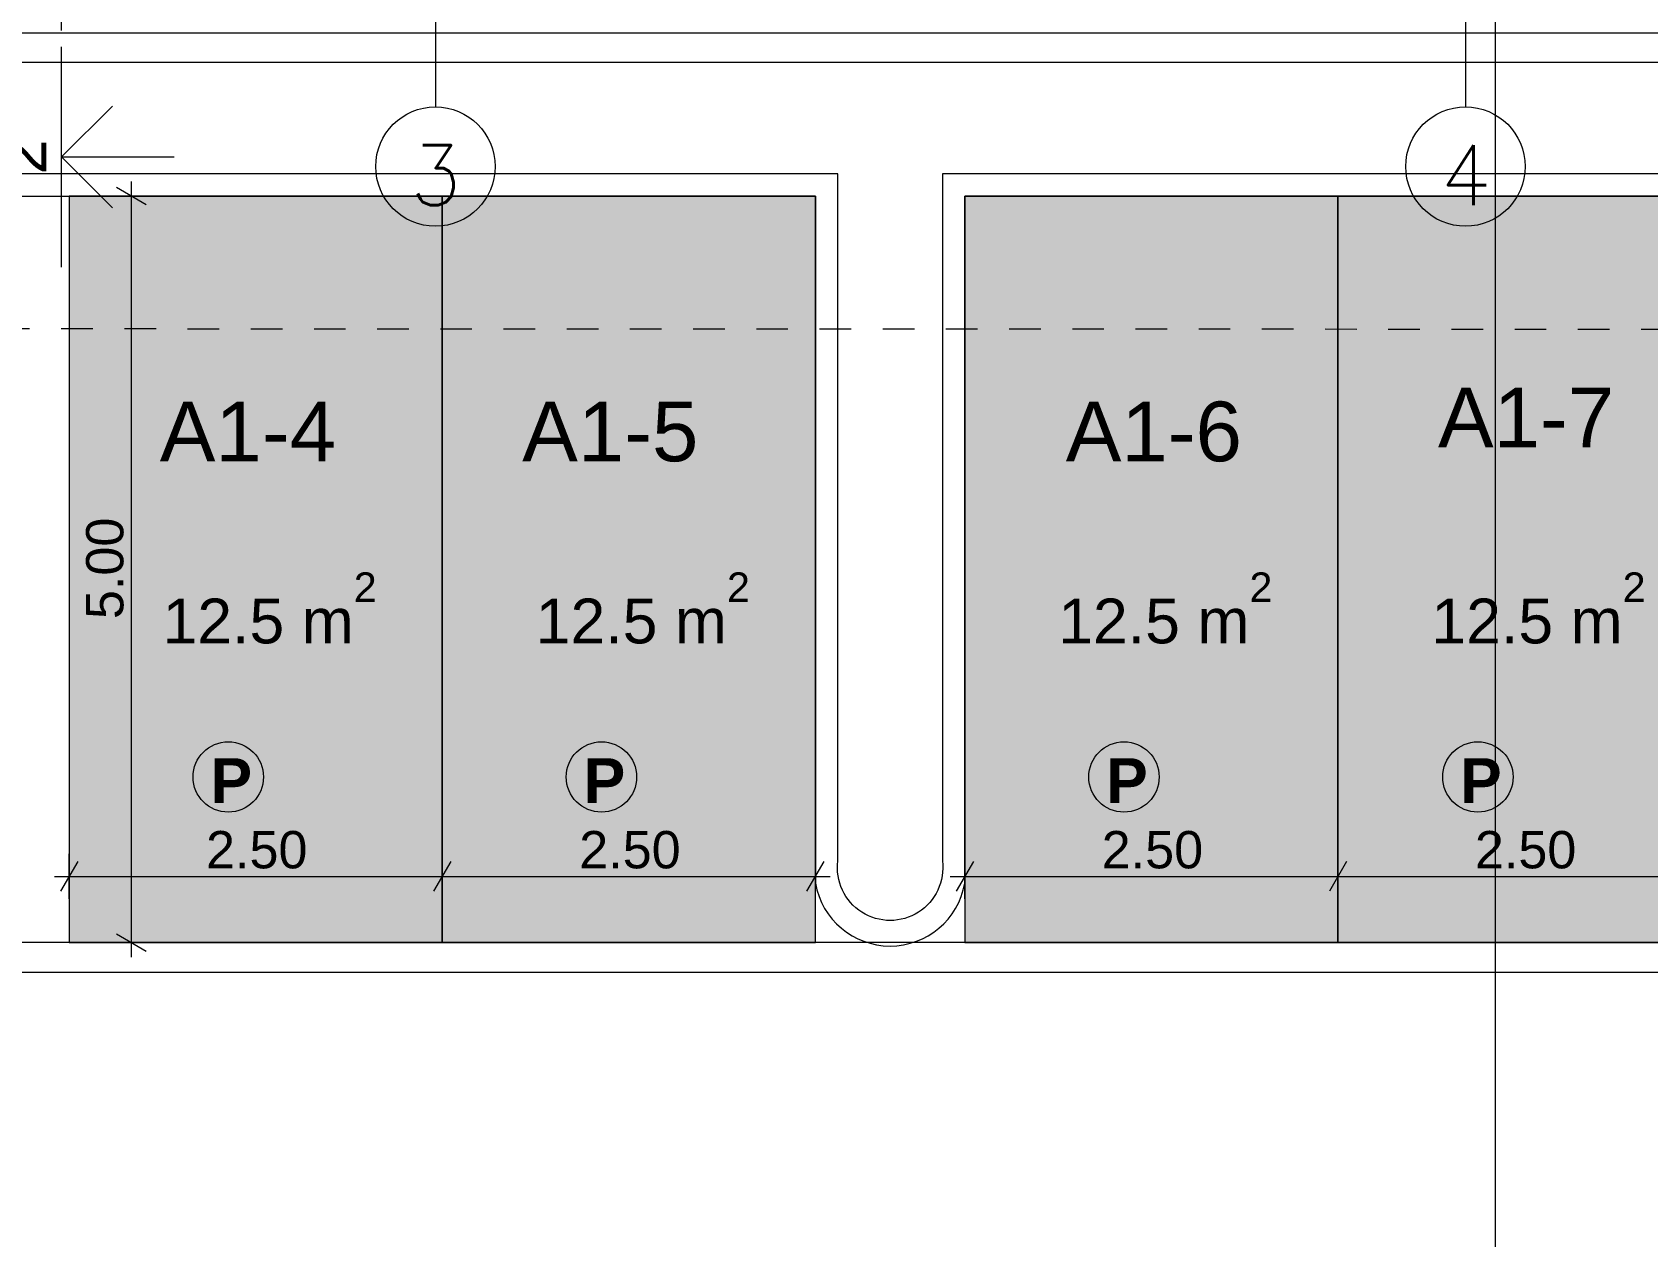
# Model space of a CAD drawing. Header units: millimetres. Extents: x 476571643 to 477489869, y 4620928210 to 4621294454.
# Drawn here: x 477228021 to 477238843, y 4621015770 to 4621023836 of the extents above; entities that cross this region are included whole.
import ezdxf

# ---------------------------------------------------------------- set-up
doc = ezdxf.new("R2010")
doc.units = ezdxf.units.MM
doc.header["$MEASUREMENT"] = 0
doc.linetypes.add('Dashed', pattern=[423.333333, 211.666667, -211.666667])
for name, color, linetype, lineweight in [('0_Pen_No__42_Pen_No__250_Pen_No__5', 5, 'Continuous', 0), ('Annotation - Text_Pen_No__7_Pen_No__5', 5, 'Continuous', 0), ('New_._Pen_No__1', 1, 'Continuous', 0), ('New_0_Pen_No__5', 5, 'Continuous', 0), ('New_Annotation - Text_Pen_No__142', 142, 'Continuous', 0), ('New_gza_Pen_No__250', 7, 'Continuous', 0), ('New_piket_Pen_No__1', 1, 'Continuous', 0), ('New_shenobebi_Pen_No__1', 1, 'Continuous', 0), ('New_topo_NL (1)$0$SAVELE_CONT-MJR_Pen_No__250', 7, 'Continuous', 0), ('New_zoma_Pen_No__142', 142, 'Continuous', 0), ('New_zoma_Pen_No__38', 150, 'Continuous', 60), ('New_საბავშვო მოედნები_Pen_No__7', 7, 'Continuous', 0), ('zoma_Pen_No__1', 1, 'Continuous', 0), ('zoma_Pen_No__5_Pen_No__5', 5, 'Continuous', 0), ('საბავშვო მოედნები_Pen_No__250', 7, 'Continuous', 0)]:
    doc.layers.add(name, color=color, linetype=linetype, lineweight=lineweight)
for name, color, linetype, lineweight, true_color in [('New_._Pen_No__252', 7, 'Continuous', 0, 0x666666), ('New_2D Drafting - General_Pen_No__250_Pen_No__7_Pen_No__252', 7, 'Continuous', 0, 0x666666), ('New_საბავშვო მოედნები_Pen_No__18', 7, 'Continuous', 0, 0x707070)]:
    doc.layers.add(name, color=color, linetype=linetype, lineweight=lineweight, true_color=true_color)
doc.layers.add('New_zoma', color=7, linetype='Continuous')
doc.layers.add('zoma', color=7, linetype='Continuous')
doc.styles.add('GENERATED_STYLE_1', font='arial.ttf')
doc.styles.add('GENERATED_STYLE_2', font='arial.ttf')
doc.styles.add('GENERATED_STYLE_6', font='arialbd.ttf')
doc.dimstyles.new('GENERATED_STYLE__13', dxfattribs={"dimtxt": 500, "dimasz": 228, "dimexe": 0.18, "dimexo": 3, "dimgap": 0.09, "dimtad": 1, "dimlfac": 0.001, "dimzin": 0, "dimdsep": 46, "dimtxsty": 'GENERATED_STYLE_2', "dimblk": 'ARROWHEAD_2', "dimblk1": 'ARROWHEAD_2', "dimblk2": 'ARROWHEAD_2', "dimcen": 0.09, "dimclrd": 1, "dimclre": 1, "dimclrt": 1, "dimadec": 0, "dimazin": 0, "dimtfac": 1, "dimtdec": 4, "dimtmove": 0, "dimatfit": 3, "dimfxl": 1, "dimtolj": 1, "dimtzin": 0, "dimarcsym": 0})
doc.dimstyles.new('GENERATED_STYLE__16', dxfattribs={"dimtxt": 250, "dimasz": 152, "dimexe": 0.18, "dimexo": 3, "dimgap": 0.09, "dimtad": 1, "dimtih": 1, "dimtoh": 1, "dimlfac": 0.001, "dimzin": 0, "dimdsep": 46, "dimtxsty": 'GENERATED_STYLE_2', "dimblk": 'ARROWHEAD_2', "dimblk1": 'ARROWHEAD_2', "dimblk2": 'ARROWHEAD_2', "dimcen": 0.09, "dimclrd": 142, "dimclre": 142, "dimclrt": 150, "dimadec": 0, "dimazin": 0, "dimtfac": 1, "dimtdec": 4, "dimtmove": 0, "dimatfit": 3, "dimfxl": 1, "dimtolj": 1, "dimtzin": 0, "dimarcsym": 0})
doc.dimstyles.new('GENERATED_STYLE__17', dxfattribs={"dimtxt": 250, "dimasz": 152, "dimexe": 0.18, "dimexo": 3, "dimgap": 0.09, "dimtad": 1, "dimlfac": 0.001, "dimzin": 0, "dimdsep": 46, "dimtxsty": 'GENERATED_STYLE_2', "dimblk": 'ARROWHEAD_2', "dimblk1": 'ARROWHEAD_2', "dimblk2": 'ARROWHEAD_2', "dimcen": 0.09, "dimclrd": 142, "dimclre": 142, "dimclrt": 150, "dimadec": 0, "dimazin": 0, "dimtfac": 1, "dimtdec": 4, "dimtmove": 0, "dimatfit": 3, "dimfxl": 1, "dimtolj": 1, "dimtzin": 0, "dimarcsym": 0})

# ---------------------------------------------------------------- blocks, each defined once
blk = doc.blocks.new('*D1266', base_point=(476844527, 4621385791))
at = {"layer": 'zoma_Pen_No__1', "color": 1, "linetype": 'Continuous', "lineweight": 0, "transparency": 16777216}
for p, q in [((477237972, 4621025746), (477237672, 4621025919)), ((477237822, 4621025833), (477237822, 4621025979)), ((477238047, 4621025833), (477237597, 4621025833)), ((477237822, 4620978184), (477237822, 4621025833)), ((477238047, 4620978184), (477237597, 4620978184)), ((477237672, 4620978270), (477237972, 4620978097)), ((477237822, 4620978037), (477237822, 4620978184))]:
    blk.add_line(p, q, dxfattribs=at)
at = {"layer": 'zoma_Pen_No__1', "color": 1, "lineweight": 0, "transparency": 16777216, "insert": (477237722, 4621001153), "char_height": 500, "attachment_point": 7, "rotation": 90, "style": 'GENERATED_STYLE_2'}
blk.add_mtext('\\A1;{\\pql;\\fArial CYR|b0|i0|c204|p34;47.65}', dxfattribs=at)
blk = doc.blocks.new('ARROWHEAD_2')
at = {"color": 0, "linetype": 'Continuous', "lineweight": 0}
for p, q in [((-0.378, -0.655), (0.378, 0.655)), ((0, 0), (-1, 0))]:
    blk.add_line(p, q, dxfattribs=at)
blk = doc.blocks.new('*D1647', base_point=(476844527, 4621385791))
at = {"layer": 'New_zoma_Pen_No__142', "color": 142, "linetype": 'Continuous', "lineweight": 0, "transparency": 16777216}
for p, q in [((477234268, 4621018033), (477234268, 4621018333)), ((477236768, 4621018033), (477236768, 4621018333)), ((477234326, 4621018283), (477234210, 4621018083)), ((477236826, 4621018283), (477236710, 4621018083)), ((477234170, 4621018183), (477234268, 4621018183)), ((477234268, 4621018183), (477236768, 4621018183))]:
    blk.add_line(p, q, dxfattribs=at)
at = {"layer": 'New_zoma_Pen_No__38', "color": 150, "lineweight": 60, "transparency": 16777216, "insert": (477235185, 4621018233), "char_height": 250, "attachment_point": 7, "style": 'GENERATED_STYLE_2'}
blk.add_mtext('\\A1;{\\pql;\\fArial CYR|b0|i0|c204|p34;2.50}', dxfattribs=at)
blk = doc.blocks.new('*D1648', base_point=(476844527, 4621385791))
at = {"layer": 'New_zoma_Pen_No__142', "color": 142, "linetype": 'Continuous', "lineweight": 0, "transparency": 16777216}
for p, q in [((477236768, 4621018033), (477236768, 4621018333)), ((477239268, 4621018033), (477239268, 4621018333)), ((477236826, 4621018283), (477236710, 4621018083)), ((477239326, 4621018283), (477239210, 4621018083)), ((477236768, 4621018183), (477239268, 4621018183))]:
    blk.add_line(p, q, dxfattribs=at)
at = {"layer": 'New_zoma_Pen_No__38', "color": 150, "lineweight": 60, "transparency": 16777216, "insert": (477237685, 4621018233), "char_height": 250, "attachment_point": 7, "style": 'GENERATED_STYLE_2'}
blk.add_mtext('\\A1;{\\pql;\\fArial CYR|b0|i0|c204|p34;2.50}', dxfattribs=at)
blk = doc.blocks.new('*D1650', base_point=(476844527, 4621385791))
at = {"layer": 'New_zoma_Pen_No__142', "color": 142, "linetype": 'Continuous', "lineweight": 0, "transparency": 16777216}
for p, q in [((477228268, 4621018033), (477228268, 4621018333)), ((477230768, 4621018033), (477230768, 4621018333)), ((477228326, 4621018283), (477228210, 4621018083)), ((477230826, 4621018283), (477230710, 4621018083)), ((477228170, 4621018183), (477228268, 4621018183)), ((477228268, 4621018183), (477230768, 4621018183))]:
    blk.add_line(p, q, dxfattribs=at)
at = {"layer": 'New_zoma_Pen_No__38', "color": 150, "lineweight": 60, "transparency": 16777216, "insert": (477229185, 4621018233), "char_height": 250, "attachment_point": 7, "style": 'GENERATED_STYLE_2'}
blk.add_mtext('\\A1;{\\pql;\\fArial CYR|b0|i0|c204|p34;2.50}', dxfattribs=at)
blk = doc.blocks.new('*D1651', base_point=(476844527, 4621385791))
at = {"layer": 'New_zoma_Pen_No__142', "color": 142, "linetype": 'Continuous', "lineweight": 0, "transparency": 16777216}
for p, q in [((477230768, 4621018033), (477230768, 4621018333)), ((477233268, 4621018033), (477233268, 4621018333)), ((477230826, 4621018283), (477230710, 4621018083)), ((477233210, 4621018083), (477233326, 4621018283)), ((477230768, 4621018183), (477233268, 4621018183)), ((477233268, 4621018183), (477233366, 4621018183))]:
    blk.add_line(p, q, dxfattribs=at)
at = {"layer": 'New_zoma_Pen_No__38', "color": 150, "lineweight": 60, "transparency": 16777216, "insert": (477231685, 4621018233), "char_height": 250, "attachment_point": 7, "style": 'GENERATED_STYLE_2'}
blk.add_mtext('\\A1;{\\pql;\\fArial CYR|b0|i0|c204|p34;2.50}', dxfattribs=at)
blk = doc.blocks.new('*D1655', base_point=(476844527, 4621385791))
at = {"layer": 'New_zoma_Pen_No__142', "color": 142, "linetype": 'Continuous', "lineweight": 0, "transparency": 16777216}
for p, q in [((477228785, 4621022681), (477228585, 4621022797)), ((477228685, 4621022739), (477228685, 4621022837)), ((477228835, 4621022739), (477228535, 4621022739)), ((477228685, 4621017739), (477228685, 4621022739)), ((477228585, 4621017797), (477228785, 4621017681)), ((477228835, 4621017739), (477228535, 4621017739)), ((477228685, 4621017641), (477228685, 4621017739))]:
    blk.add_line(p, q, dxfattribs=at)
at = {"layer": 'New_zoma_Pen_No__38', "color": 150, "lineweight": 60, "transparency": 16777216, "insert": (477228635, 4621019906), "char_height": 250, "attachment_point": 7, "rotation": 90.0005, "style": 'GENERATED_STYLE_2'}
blk.add_mtext('\\A1;{\\pql;\\fArial CYR|b0|i0|c204|p34;5.00}', dxfattribs=at)
blk = doc.blocks.new('*D1656', base_point=(476844527, 4621385791))
at = {"layer": 'New_zoma_Pen_No__142', "color": 142, "linetype": 'Continuous', "lineweight": 0, "transparency": 16777216}
for p, q in [((477239791, 4621022681), (477239591, 4621022797)), ((477239691, 4621022739), (477239691, 4621022837)), ((477239841, 4621022739), (477239541, 4621022739)), ((477239691, 4621017739), (477239691, 4621022739)), ((477239591, 4621017797), (477239791, 4621017681)), ((477239841, 4621017739), (477239541, 4621017739)), ((477239691, 4621017641), (477239691, 4621017739))]:
    blk.add_line(p, q, dxfattribs=at)
at = {"layer": 'New_zoma_Pen_No__38', "color": 150, "lineweight": 60, "transparency": 16777216, "insert": (477239641, 4621019907), "char_height": 250, "attachment_point": 7, "rotation": 90.0005, "style": 'GENERATED_STYLE_2'}
blk.add_mtext('\\A1;{\\pql;\\fArial CYR|b0|i0|c204|p34;5.00}', dxfattribs=at)
blk = doc.blocks.new('*D1657', base_point=(476844527, 4621385791))
at = {"layer": 'New_zoma_Pen_No__142', "color": 142, "linetype": 'Continuous', "lineweight": 0, "transparency": 16777216}
for p, q in [((477215240, 4621022681), (477215040, 4621022797)), ((477215140, 4621022739), (477215140, 4621022837)), ((477215290, 4621022739), (477214990, 4621022739)), ((477215140, 4621017739), (477215140, 4621022739)), ((477215040, 4621017797), (477215240, 4621017681)), ((477215290, 4621017739), (477214990, 4621017739)), ((477215140, 4621017641), (477215140, 4621017739))]:
    blk.add_line(p, q, dxfattribs=at)
at = {"layer": 'New_zoma_Pen_No__38', "color": 150, "lineweight": 60, "transparency": 16777216, "insert": (477215090, 4621019906), "char_height": 250, "attachment_point": 7, "rotation": 90.0005, "style": 'GENERATED_STYLE_2'}
blk.add_mtext('\\A1;{\\pql;\\fArial CYR|b0|i0|c204|p34;5.00}', dxfattribs=at)

msp = doc.modelspace()

# ---------------------------------------------------------------- hatches: boundary and pattern name
at = {"layer": 'New_საბავშვო მოედნები_Pen_No__18', "linetype": 'Continuous', "lineweight": 0, "true_color": 0x1c1c1c}
for points in [[(477230767.815, 4621017739.098), (477230767.815, 4621022739.098), (477228267.815, 4621022739.098), (477228267.815, 4621017739.098)], [(477233267.815, 4621017739.098), (477233267.815, 4621022739.098), (477230767.815, 4621022739.098), (477230767.815, 4621017739.098)], [(477236767.828, 4621017739.098), (477236767.828, 4621022739.098), (477234267.828, 4621022739.098), (477234267.828, 4621017739.098)], [(477239267.828, 4621017739.098), (477239267.828, 4621022739.098), (477236767.828, 4621022739.098), (477236767.828, 4621017739.098)]]:
    msp.add_hatch(color=250, dxfattribs=at).paths.add_polyline_path(points)

# ---------------------------------------------------------------- linework, layer by layer
at = {"layer": '0_Pen_No__42_Pen_No__250_Pen_No__5', "color": 5, "linetype": 'Continuous', "lineweight": 0}
for centre in [(477230721.818, 4621022936.902), (477230721.818, 4621022936.902), (477237621.818, 4621022936.902), (477237621.818, 4621022936.902)]:
    msp.add_circle(centre, 400, dxfattribs=at)
at = {"layer": 'New_._Pen_No__252', "color": 251, "linetype": 'Continuous', "lineweight": 0, "true_color": 0x666666, "flags": 128}
msp.add_lwpolyline([(477227917.78, 4621022889.098), (477227917.78, 4621022739.098), (477233267.815, 4621022739.098), (477233267.859, 4621018136.636, 0.84042944), (477234267.831, 4621018136.648), (477234267.781, 4621022239.381), (477234267.828, 4621022239.381), (477234267.828, 4621022739.098), (477241767.829, 4621022739.098), (477241767.829, 4621017589.381), (477241917.828, 4621017589.381), (477241917.828, 4621017739.381), (477241917.828, 4621022889.098), (477234267.779, 4621022889.098), (477234117.833, 4621022889.098), (477234117.833, 4621018286.445, -1.139779908), (477233417.793, 4621018286.445), (477233417.793, 4621022889.098)], format="xyb", close=True, dxfattribs=at)
at = {"layer": 'New_0_Pen_No__5', "color": 5, "linetype": 'Dashed', "lineweight": 0}
msp.add_lwpolyline([(477155321.137, 4621021869.616), (477155307.853, 4621053283.109), (477250849.772, 4621053321.894), (477250863.435, 4621021842.663)], close=True, dxfattribs=at)
at = {"layer": 'New_2D Drafting - General_Pen_No__250_Pen_No__7_Pen_No__252', "color": 251, "linetype": 'Continuous', "lineweight": 0, "true_color": 0x666666, "flags": 128}
msp.add_lwpolyline([(477227818.123, 4621023632.631), (477227817.906, 4621023832.631), (477256919.408, 4621023832.631), (477256919.373, 4621023632.631)], close=True, dxfattribs=at)
at = {"layer": 'New_gza_Pen_No__250', "color": 7, "linetype": 'Continuous', "lineweight": 0}
for points in [[(477129038.055, 4620987795.159), (477129039.988, 4620983880.963), (477128206.296, 4620982941.26), (477137045.279, 4620982574.138), (477137093.048, 4620982572.154), (477137182.898, 4621003679.885, -0.315884232), (477145108.144, 4621012239.381), (477241767.828, 4621012239.381), (477241767.828, 4621017739.098), (477153022.553, 4621017739.098, -0.326553554), (477149792.168, 4621020901.07), (477149770.869, 4621056644.176)], [(477241767.831, 4621017539.383), (477152961.847, 4621017539.866, -0.374256788), (477149554.503, 4621021324.147)]]:
    msp.add_lwpolyline(points, format="xyb", dxfattribs=at)
at = {"layer": 'New_shenobebi_Pen_No__1', "color": 1, "linetype": 'Dashed', "lineweight": 0}
msp.add_lwpolyline([(477228218.055, 4621023000.913), (477228218.055, 4621047829.779)], dxfattribs=at)
at = {"layer": 'New_shenobebi_Pen_No__1', "color": 1, "linetype": 'Continuous', "lineweight": 0}
for points in [[(477228218.055, 4621022264.039), (477228218.055, 4621023737.786)], [(477228218.055, 4621023000.913), (477228559.201, 4621023342.058)], [(477228218.055, 4621023000.913), (477228971.053, 4621023000.913)], [(477228218.055, 4621023000.913), (477228559.201, 4621022659.768)]]:
    msp.add_lwpolyline(points, dxfattribs=at)
at = {"layer": 'New_topo_NL (1)$0$SAVELE_CONT-MJR_Pen_No__250', "color": 7, "linetype": 'Continuous', "lineweight": 0}
for centre in [(477229334.145, 4621018848.472), (477231834.145, 4621018848.472), (477235334.158, 4621018848.472), (477237704.967, 4621018848.472)]:
    msp.add_circle(centre, 235.715, dxfattribs=at)
at = {"layer": 'New_საბავშვო მოედნები_Pen_No__7', "color": 7, "linetype": 'Continuous', "lineweight": 0, "flags": 128}
for points in [[(477230767.815, 4621017739.098), (477230767.815, 4621022739.098), (477228267.815, 4621022739.098), (477228267.815, 4621017739.098)], [(477233267.815, 4621017739.098), (477233267.815, 4621022739.098), (477230767.815, 4621022739.098), (477230767.815, 4621017739.098)], [(477236767.828, 4621017739.098), (477236767.828, 4621022739.098), (477234267.828, 4621022739.098), (477234267.828, 4621017739.098)], [(477239267.828, 4621017739.098), (477239267.828, 4621022739.098), (477236767.828, 4621022739.098), (477236767.828, 4621017739.098)]]:
    msp.add_lwpolyline(points, close=True, dxfattribs=at)
at = {"layer": 'zoma_Pen_No__5_Pen_No__5', "color": 5, "linetype": 'Continuous', "lineweight": 0}
for p, q in [((477230721.818, 4621048047.708), (477230721.818, 4621023336.902)), ((477237621.818, 4621048047.708), (477237621.818, 4621023336.902))]:
    msp.add_line(p, q, dxfattribs=at)

# ---------------------------------------------------------------- texts
at = {"layer": 'Annotation - Text_Pen_No__7_Pen_No__5', "color": 5, "linetype": 'Continuous', "lineweight": 0, "char_height": 400, "attachment_point": 2}
for s, insert in [('\\A1;{\\pqc;\\Ftxt.shx;3}', (477230723.975, 4621023079.196)), ('\\A1;{\\pqc;\\Ftxt.shx;4}', (477237623.975, 4621023079.196))]:
    msp.add_mtext(s, dxfattribs=dict(at, insert=insert))
at = {"layer": 'New_._Pen_No__1', "color": 1, "linetype": 'Continuous', "lineweight": 0, "insert": (477227815.198, 4621023000.913), "char_height": 300, "attachment_point": 2, "rotation": 90, "style": 'GENERATED_STYLE_1'}
msp.add_mtext('\\A1;{\\pqc;\\fArial|b0|i0|c0|p34;2}', dxfattribs=at)
at = {"layer": 'New_Annotation - Text_Pen_No__142', "color": 142, "linetype": 'Continuous', "lineweight": 0, "char_height": 300, "attachment_point": 2, "style": 'GENERATED_STYLE_6'}
for insert in [(477229354.22, 4621018974.288), (477231854.22, 4621018974.288), (477235354.233, 4621018974.288), (477237725.042, 4621018974.288)]:
    msp.add_mtext('\\A1;{\\pqc;\\fArial|b1|i0|c0|p34;P}', dxfattribs=dict(at, insert=insert))
at = {"layer": 'New_piket_Pen_No__1', "color": 1, "linetype": 'Continuous', "lineweight": 0, "char_height": 400, "attachment_point": 1, "style": 'GENERATED_STYLE_1'}
for s, insert in [('\\A1;{\\pql;\\fArial|b0|i0|c0|p34;A\\fArial|b0|i0|c0|p34;1\\fArial|b0|i0|c0|p34;-7}', (477237437.818, 4621021456.104)), ('\\A1;{\\pql;\\fArial|b0|i0|c0|p34;A\\fArial|b0|i0|c0|p34;1\\fArial|b0|i0|c0|p34;-4}', (477228875.523, 4621021362.604)), ('\\A1;{\\pql;\\fArial|b0|i0|c0|p34;A\\fArial|b0|i0|c0|p34;1\\fArial|b0|i0|c0|p34;-5}', (477231303.153, 4621021362.604)), ('\\A1;{\\pql;\\fArial|b0|i0|c0|p34;A\\fArial|b0|i0|c0|p34;1\\fArial|b0|i0|c0|p34;-6}', (477234944.397, 4621021362.604))]:
    msp.add_mtext(s, dxfattribs=dict(at, insert=insert))
at = {"layer": 'საბავშვო მოედნები_Pen_No__250', "color": 7, "lineweight": 0, "char_height": 300, "attachment_point": 7, "style": 'GENERATED_STYLE_2'}
for insert in [(477228893.609, 4621019739.098), (477231393.609, 4621019739.098), (477234893.622, 4621019739.098), (477237393.622, 4621019739.098)]:
    msp.add_mtext('{\\fArial CYR|b0|i0|c204|p34;12.5 m{\\H0.66x;\\S2^  ;}}', dxfattribs=dict(at, insert=insert))

# ---------------------------------------------------------------- dimensions: what is measured, and where the dimension line sits
at = {"layer": 'New_zoma', "color": 142, "linetype": 'Continuous', "lineweight": 0}
for base, picture, middle in [((477215139.883, 4621022738.927), '*D1657', (477214964.907, 4621020231.059)), ((477228685.016, 4621022739.055), '*D1655', (477228510.04, 4621020231.187)), ((477239690.641, 4621022739.159), '*D1656', (477239515.664, 4621020231.291))]:
    dim = msp.add_linear_dim(base=base, p1=(477233267.815, 4621017739.098), p2=(477233267.815, 4621022739.098), angle=90.0005425, dimstyle='GENERATED_STYLE__17', dxfattribs=at)
    dim.commit()
    dim.dimension.update_dxf_attribs({"geometry": picture, "text_midpoint": middle, "dimtype": 160, "text_rotation": 90.0005425})
for base, p1, p2, picture, middle in [((477230767.805, 4621018183.389), (477228267.805, 4621017739.098), (477230767.805, 4621017739.098), '*D1650', (477229509.938, 4621018358.389)), ((477233267.805, 4621018183.389), (477230767.805, 4621017739.098), (477233267.805, 4621017739.098), '*D1651', (477232009.938, 4621018358.389)), ((477236767.818, 4621018183.389), (477234267.818, 4621017739.098), (477236767.818, 4621017739.098), '*D1647', (477235509.952, 4621018358.389)), ((477239267.818, 4621018183.389), (477236767.818, 4621017739.098), (477239267.818, 4621017739.098), '*D1648', (477238009.952, 4621018358.389))]:
    dim = msp.add_linear_dim(base=base, p1=p1, p2=p2, dimstyle='GENERATED_STYLE__16', dxfattribs=at)
    dim.commit()
    dim.dimension.update_dxf_attribs({"geometry": picture, "text_midpoint": middle, "dimtype": 160})
at = {"layer": 'zoma', "color": 1, "linetype": 'Continuous', "lineweight": 0}
dim = msp.add_linear_dim(base=(477237821.818, 4621025832.543), p1=(477237839.002, 4620978183.765), p2=(477237821.818, 4621025832.543), angle=90, dimstyle='GENERATED_STYLE__13', dxfattribs=at)
dim.commit()
dim.dimension.update_dxf_attribs({"geometry": '*D1266', "text_midpoint": (477237471.818, 4621001993.299), "dimtype": 160, "text_rotation": 90})

doc.saveas('drawing.dxf')
